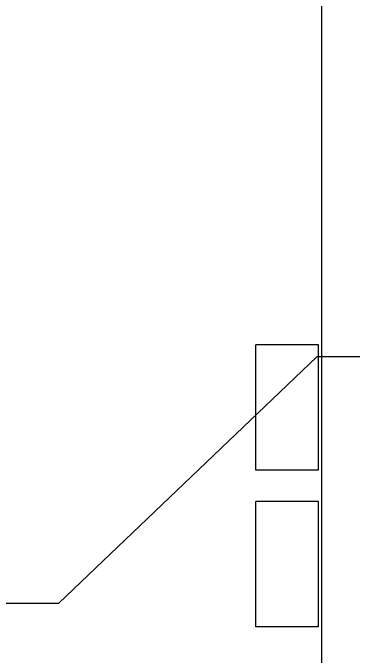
# Model space of a CAD drawing. Header units: inches. Extents: x -578 to 4567, y -980 to 6106.
# Drawn here: x 3145.7 to 3200, y 3876.8 to 3979.5 of the extents above; entities that cross this region are included whole.
import ezdxf

# ---------------------------------------------------------------- set-up
doc = ezdxf.new("R2010")
doc.units = ezdxf.units.IN
doc.header["$LTSCALE"] = 25.4
doc.header["$MEASUREMENT"] = 0
doc.layers.add('A-AMONIA', color=7, linetype='CONTINUOUS', true_color=0x920ef1)
doc.layers.add('A-ELEC', color=6, linetype='CONTINUOUS')
doc.layers.add('A-WALL-CMU', color=30, linetype='CONTINUOUS')

msp = doc.modelspace()

# ---------------------------------------------------------------- linework, layer by layer
at = {"layer": 'A-AMONIA'}
for p, q in [((3153.025549, 3885.250389), (3194.210849, 3924.576682)), ((3230.664666, 3924.576682), (3194.210849, 3924.576682)), ((2719.988829, 3885.250389), (3153.025549, 3885.250389))]:
    msp.add_line(p, q, dxfattribs=at)
at = {"layer": 'A-ELEC'}
for p, q in [((3194.5, 3926.5), (3184.5, 3926.5)), ((3184.5, 3906.5), (3184.5, 3926.5)), ((3194.5, 3906.5), (3194.5, 3926.5)), ((3194.5, 3906.5), (3184.5, 3906.5)), ((3194.5, 3901.5), (3184.5, 3901.5)), ((3184.5, 3881.5), (3184.5, 3901.5)), ((3194.5, 3881.5), (3194.5, 3901.5)), ((3194.5, 3881.5), (3184.5, 3881.5))]:
    msp.add_line(p, q, dxfattribs=at)
at = {"layer": 'A-WALL-CMU'}
msp.add_line((3195, 3851.5), (3195, 4179.5), dxfattribs=at)

doc.saveas('drawing.dxf')
